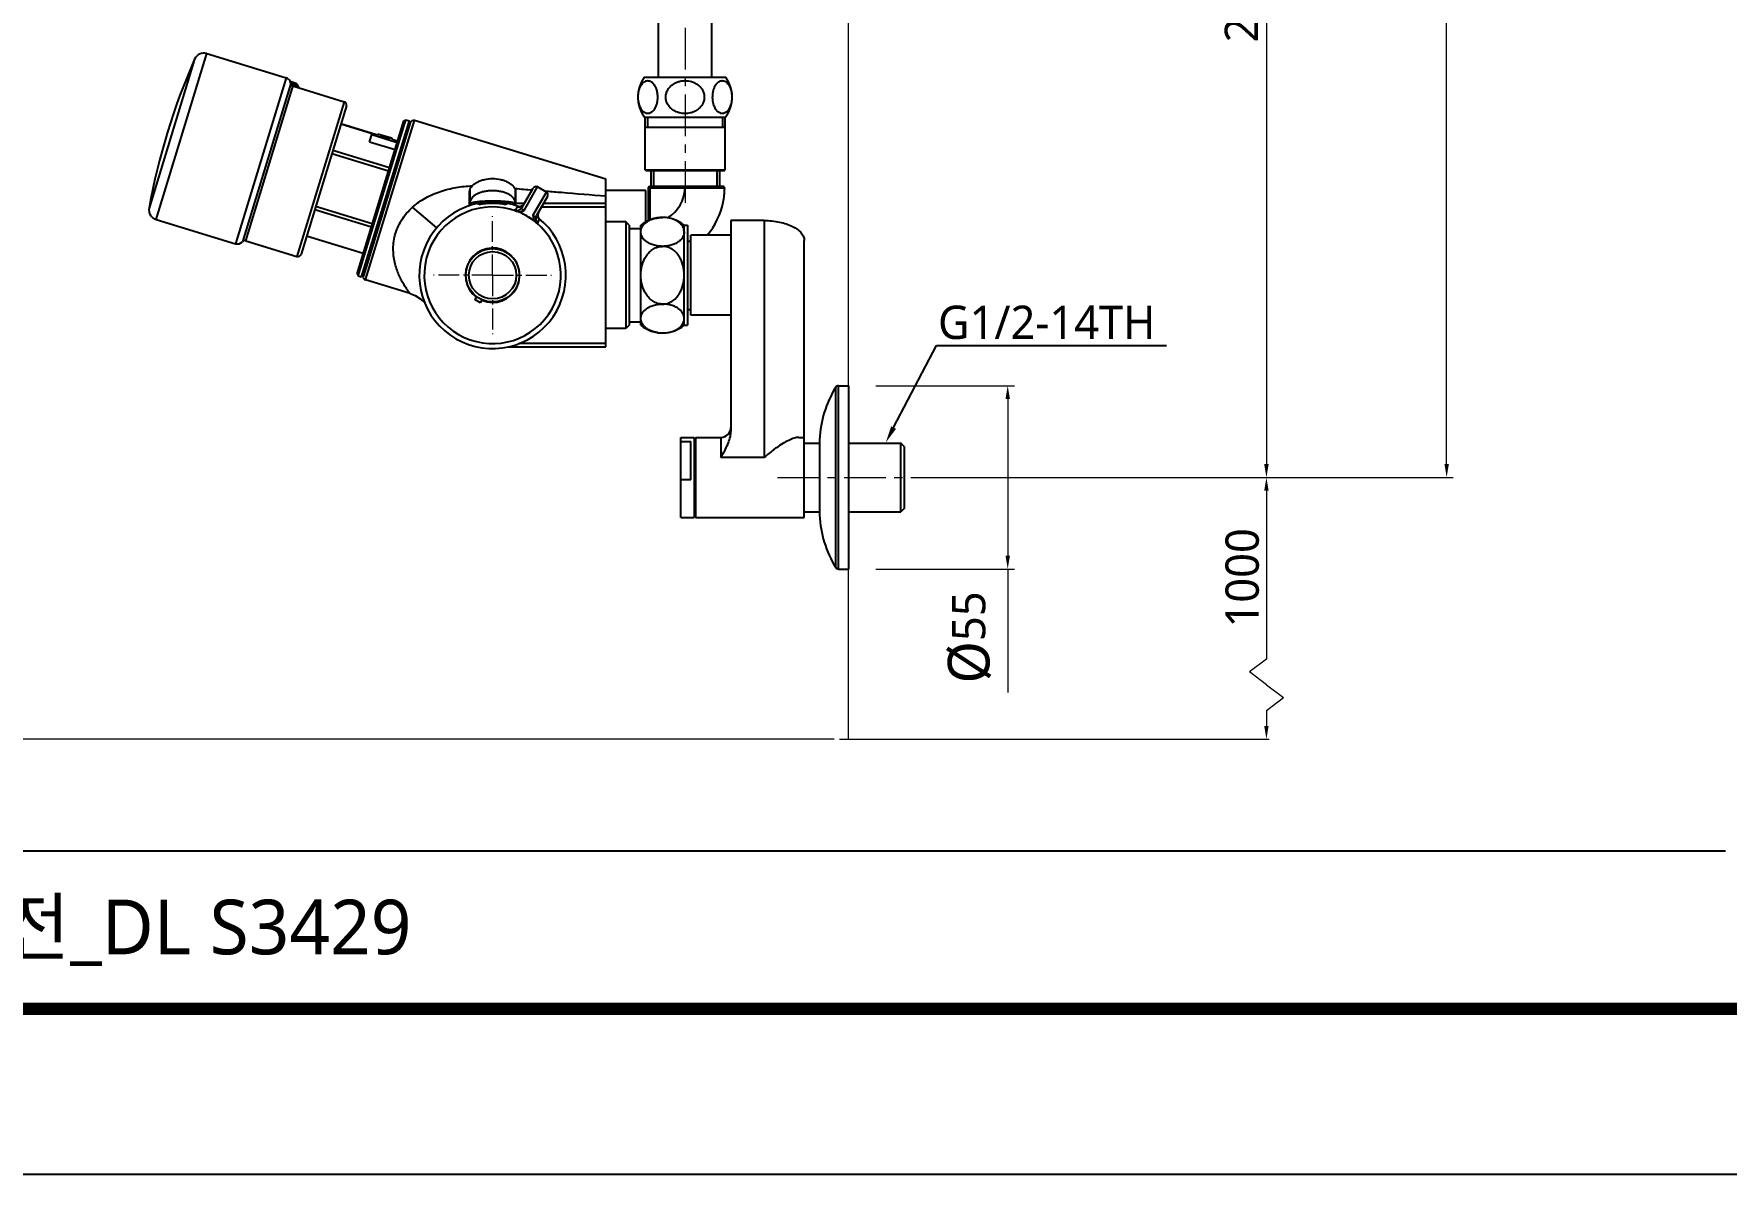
# Model space of a CAD drawing. Extents: x 0 to 1580, y 0 to 1158.
# Drawn here: x 790 to 1298, y 0 to 342 of the extents above; entities that cross this region are included whole.
import ezdxf
from ezdxf import colors
from ezdxf.entities.mleader import LeaderData, LeaderLine
from ezdxf.math import Vec2, Vec3

# ---------------------------------------------------------------- set-up
doc = ezdxf.new("R2010")
doc.units = 0
doc.header["$LTSCALE"] = 10
doc.header["$MEASUREMENT"] = 0
doc.header["$PDMODE"] = 3
doc.header["$PDSIZE"] = -10
doc.linetypes.add('CENTER', pattern=[2, 1.25, -0.25, 0.25, -0.25])
doc.linetypes.add('CENTER2', pattern=[28.575000000000003, 19.05, -3.175, 3.175, -3.175])
doc.layers.get('0').update_dxf_attribs({"linetype": 'CONTINUOUS'})
doc.layers.get('DEFPOINTS').update_dxf_attribs({"linetype": 'CONTINUOUS'})
doc.layers.add('Cneter', color=1, linetype='CENTER2', lineweight=13)
doc.layers.add('치수선', color=7, linetype='CONTINUOUS', lineweight=20)
doc.layers.add('DEF_LAYER_ASSEM_MEMBER', color=7, linetype='CONTINUOUS')
doc.styles.add('Daelim Dimension', font='')
doc.styles.get('Daelim Dimension').set_extended_font_data('NanumGothic')
doc.dimstyles.new('DEFAULT', dxfattribs={"dimscale": 2, "dimtxt": 2, "dimasz": 2, "dimexe": 0, "dimexo": 2, "dimgap": 1, "dimtad": 1, "dimdec": 1, "dimzin": 9, "dimdsep": 46, "dimtxsty": 'Daelim Dimension', "dimcen": 0.5, "dimclrd": 252, "dimclre": 252, "dimclrt": 3, "dimadec": 1, "dimazin": 0, "dimtfac": 1, "dimtdec": 1, "dimtix": 1, "dimtmove": 0, "dimatfit": 3, "dimfxl": 1, "dimtolj": 1, "dimtzin": 1, "dimlwd": 9, "dimlwe": 9, "dimarcsym": 0})

# ---------------------------------------------------------------- blocks, each defined once
blk = doc.blocks.new('*D0')
at = {"color": 5, "lineweight": 9, "ltscale": 0.5, "transparency": 16777216}
for p, q in [((1093.244014150638, 521.9800467213072), (1161.659554865422, 521.9800467213072)), ((1159.659554865422, 517.9800467213072), (1159.659554865422, 212.944226808895)), ((1067.493579968217, 208.944226808895), (1161.659554865422, 208.944226808895))]:
    blk.add_line(p, q, dxfattribs=at)
at = {"color": 5, "ltscale": 0.5, "transparency": 16777216}
for points in [[(1158.992888198756, 517.9800467213072), (1160.326221532089, 517.9800467213072), (1159.659554865422, 521.9800467213072)], [(1158.992888198756, 212.944226808895), (1160.326221532089, 212.944226808895), (1159.659554865422, 208.944226808895)]]:
    blk.add_solid(points, dxfattribs=at)
at = {"layer": 'DEFPOINTS', "color": 0, "ltscale": 0.5, "transparency": 16777216}
for p in [(1089.244014150638, 521.9800467213072), (1063.493579968217, 208.944226808895), (1159.659554865422, 208.944226808895)]:
    blk.add_point(p, dxfattribs=at)
at = {"color": 7, "ltscale": 0.5, "transparency": 16777216, "insert": (1152.208911088598, 365.4621367651011), "char_height": 10, "attachment_point": 5, "rotation": 90, "style": 'Daelim Dimension'}
blk.add_mtext('\\A1;270~300', dxfattribs=at)
blk = doc.blocks.new('*D3')
at = {"color": 5, "lineweight": 9, "ltscale": 0.5, "transparency": 16777216}
for p, q in [((1053.997960997339, 729.8800467213073), (1215.73194124323, 729.8800467213073)), ((1213.73194124323, 212.9445668382045), (1213.73194124323, 725.8800467213073)), ((1062.99796099104, 208.9445668382045), (1215.73194124323, 208.9445668382045))]:
    blk.add_line(p, q, dxfattribs=at)
at = {"color": 5, "ltscale": 0.5, "transparency": 16777216}
for points in [[(1213.065274576563, 725.8800467213073), (1214.398607909897, 725.8800467213073), (1213.73194124323, 729.8800467213073)], [(1213.065274576563, 212.9445668382045), (1214.398607909897, 212.9445668382045), (1213.73194124323, 208.9445668382045)]]:
    blk.add_solid(points, dxfattribs=at)
at = {"layer": 'DEFPOINTS', "color": 0, "ltscale": 0.5, "transparency": 16777216}
for p in [(1049.997960997339, 729.8800467213073), (1213.73194124323, 729.8800467213073), (1058.99796099104, 208.9445668382045)]:
    blk.add_point(p, dxfattribs=at)
at = {"color": 7, "ltscale": 0.5, "transparency": 16777216, "insert": (1204.879294605175, 450.9633328386171), "char_height": 10, "attachment_point": 5, "rotation": 90, "style": 'Daelim Dimension'}
blk.add_mtext('\\A1;(1000)', dxfattribs=at)
blk = doc.blocks.new('*D7')
at = {"color": 5, "lineweight": 9, "ltscale": 0.5, "transparency": 16777216}
for p, q in [((1042.494014150638, 236.4445668382545), (1084.052058196132, 236.4445668382545)), ((1082.052058196132, 232.4445668382545), (1082.052058196132, 185.4445759732545)), ((1042.494014150638, 181.4445759732545), (1084.052058196132, 181.4445759732545)), ((1082.052058196132, 181.4445759732545), (1082.052058196132, 144.4531596642416))]:
    blk.add_line(p, q, dxfattribs=at)
at = {"color": 5, "ltscale": 0.5, "transparency": 16777216}
for points in [[(1081.385391529465, 232.4445668382545), (1082.718724862799, 232.4445668382545), (1082.052058196132, 236.4445668382545)], [(1081.385391529465, 185.4445759732545), (1082.718724862799, 185.4445759732545), (1082.052058196132, 181.4445759732545)]]:
    blk.add_solid(points, dxfattribs=at)
at = {"layer": 'DEFPOINTS', "color": 0, "ltscale": 0.5, "transparency": 16777216}
for p in [(1038.494014150638, 236.4445668382545), (1038.494014150638, 181.4445759732545), (1082.052058196132, 181.4445759732545)]:
    blk.add_point(p, dxfattribs=at)
at = {"color": 7, "ltscale": 0.5, "transparency": 16777216, "insert": (1064.082816422169, 160.9488678187483), "char_height": 10, "attachment_point": 2, "rotation": 90, "style": 'Daelim Dimension'}
blk.add_mtext('\\A1;{\\H1.25x;\\C256;Ø}55', dxfattribs=at)

msp = doc.modelspace()

# ---------------------------------------------------------------- linework, layer by layer
at = {"color": 9, "linetype": 'Continuous'}
for p, q in [((826.5311921648399, 286.3181454284546), (841.7345208104398, 336.0459927385545)), ((838.1105154721399, 334.3831439686545), (824.45660880794, 289.7232276034546)), ((865.5709673441402, 328.7584596962545), (850.3676386985398, 279.0306123861545)), ((866.9557159287401, 327.0692504169546), (852.4474145363401, 279.6147348178545)), ((853.4873024704402, 279.9067960290545), (867.80021415294, 326.7222206839545)), ((866.7557780714401, 327.7674494373546), (866.76125273754, 327.7669959430546)), ((866.7613690508401, 327.7671860217545), (866.76125273754, 327.7669959430546)), ((867.5058152975398, 326.9643717258545), (867.0653382594401, 326.7287308402546)), ((867.50582139384, 326.9643699291545), (868.3209055503403, 326.7151736945546)), ((868.5070311705404, 325.9842402717545), (867.6542970248402, 326.2449472632545)), ((868.6529481243401, 326.4615137457545), (867.80019453864, 326.7222266806546)), ((868.4378541833403, 327.0976956118545), (868.32090550154, 326.7151737094545)), ((868.65291474174, 326.4615239518545), (868.5071085638401, 325.9842166102546)), ((869.4966233278401, 325.7206000691546), (869.49865923674, 325.7276832034545)), ((882.9682062449401, 321.6096294177545), (868.7881785659401, 275.2288487535545)), ((889.4163434673401, 268.1379170235545), (904.0349287034401, 315.9531548217545)), ((936.96679040044, 289.0243482027545), (940.9830121068399, 296.0276862357545)), ((939.61475257024, 287.4957117965545), (943.6716369545402, 294.4755933092545)), ((943.0177355948399, 294.8588827777546), (943.7116814385399, 294.8018518560545)), ((910.7578811421399, 283.8031342154545), (903.5023372277401, 289.9736964943545)), ((920.59796099104, 290.9419646441546), (920.8647817947403, 290.9419646441546)), ((920.8647817947403, 290.9420439866545), (920.8647817947403, 290.5425444138546)), ((934.1647943723401, 290.9954077586545), (934.1647943723401, 290.5319255349545)), ((934.1647943723401, 290.9954077586545), (934.3979609910402, 290.9954077586545)), ((942.2203928553399, 290.0663451031546), (961.4979609910401, 290.0663451031546)), ((939.05527390214, 286.5331332303545), (939.0406232447403, 286.5079178976545)), ((1008.99796099104, 285.9586499485545), (1008.99796099104, 214.9445546922545)), ((961.4979609910401, 249.0663451031546), (935.3940797743398, 249.0665786710545)), ((1030.445572189191, 181.9206373671545), (1030.445572189191, 235.9684963092545)), ((1031.297333839791, 181.4445668382545), (1031.297333839791, 236.4445668382545)), ((995.9979609910401, 220.9445668382545), (995.9979609910401, 214.9445546630545)), ((1008.99796099104, 214.9445546922545), (995.99795397874, 214.9445546922545))]:
    msp.add_line(p, q, dxfattribs=at)
at = {"color": 7, "linetype": 'Continuous'}
for p, q in [((841.7345208104398, 336.0459927385545), (865.5709673441402, 328.7584596962545)), ((868.4378542316399, 327.0976955970546), (867.0524567018401, 327.5212541279545)), ((869.49865923674, 325.7276832034545), (882.9682062449401, 321.6096294177545)), ((883.6320746035399, 320.3607413568545), (870.0368703917402, 275.8928320620545)), ((881.9779079761402, 314.9502061123545), (891.34969458464, 312.0849634060545)), ((892.6562692848402, 311.6938411218545), (881.9802391645399, 314.9578310858545)), ((886.8398048031399, 269.9713496466546), (900.8736388319403, 315.8739524269545)), ((887.1717674298402, 269.3469986633546), (901.49798096124, 316.2059317055545)), ((902.45428571714, 315.9135600008545), (888.1280721857402, 269.0546269586545)), ((902.7862483438398, 315.2892090175545), (888.7524143150399, 269.3866062372545)), ((900.87364273084, 315.8739651799545), (901.49798096124, 316.2059317055545)), ((901.49798096124, 316.2059317055545), (902.45428571714, 315.9135600008545)), ((902.78625224284, 315.2892217705545), (902.45428571714, 315.9135600008545)), ((961.4984966554398, 298.3847790327546), (904.0349287034401, 315.9531548217545)), ((890.5951067128399, 309.6168176899545), (891.34969458464, 312.0849634060545)), ((891.24867214904, 311.7545339082545), (898.8991101967399, 309.4155602704545)), ((892.6562692848402, 311.6938411218545), (892.7771521333402, 311.6398095422545)), ((893.38158396674, 311.8903668725545), (892.8500543098398, 311.6077475407545)), ((893.3815860695399, 311.8903662296545), (897.20680088784, 310.7208806964545)), ((893.5378780086403, 311.3197371103545), (896.7573036543399, 310.3354599137546)), ((897.20680299064, 310.7208800536545), (897.4894179504399, 310.1893586192545)), ((897.5679406592399, 310.1751316303545), (897.69822030874, 310.1523619994545)), ((899.0024638206401, 309.7536147417545), (897.69822030874, 310.1523619994545)), ((879.2720777581399, 306.0998342586545), (896.2943024143401, 300.8956179146545)), ((896.5625520355402, 301.7730228905546), (879.5403273793399, 306.9772392345545)), ((890.5951067128399, 309.6168176899545), (898.2455447605403, 307.2778440521545)), ((920.59796099104, 290.4562948397545), (920.59796099104, 294.8024648164545)), ((920.6392501130404, 295.1219578622545), (920.6496156726398, 291.3716472446545)), ((934.3552161759399, 295.1218410359546), (934.34784182674, 291.4248023753545)), ((934.3979609910402, 290.4562948397545), (934.3979543242399, 294.8025019970545)), ((936.38912963034, 289.9663009250545), (939.6628818109402, 295.6366060332545)), ((943.6716697256402, 294.4755748762545), (940.9829703872401, 296.0278851888546)), ((961.4979609910401, 248.0663451031546), (961.4979609910401, 298.3849225597545)), ((891.4191412207401, 284.9496841590545), (874.3969165646399, 290.1539005031545)), ((923.3979609910402, 290.7116401404545), (923.3979609910402, 291.1799360710545)), ((923.4979609910401, 290.7244779515545), (923.4979609910401, 291.1996527558545)), ((931.4979609910401, 290.7244779515545), (931.4979609910401, 291.1996527558545)), ((931.59796099104, 291.1803070318545), (931.59796099104, 290.7116401404545)), ((937.0022238302399, 291.0663451031546), (934.3979543242399, 291.0663451031546)), ((934.3979543242399, 290.9954613884545), (934.3979543164401, 290.9952907072545)), ((943.9929968671399, 293.1365853132545), (940.7192560245403, 287.4662998429545)), ((961.4979609910401, 291.0663451031546), (942.7977431245399, 291.0663451031546)), ((826.5311921648399, 286.3181454284546), (850.3676386985398, 279.0306123861545)), ((874.1286669434403, 289.2764955272545), (891.15089159954, 284.0722791831545)), ((936.41297483774, 288.0586672591546), (936.4212158888399, 287.9910701370546)), ((938.9926211676402, 286.5064678290545), (939.0552748499399, 286.5331346338546)), ((967.4979609910401, 285.5663451031546), (961.4979609910401, 285.5663451031546)), ((967.4979609910401, 285.5663451031546), (967.4979609910401, 253.5663451031546)), ((968.4979609910401, 284.5663451031546), (967.4979609910401, 285.5663451031546)), ((968.4979609910401, 284.5663451031546), (968.4979609910401, 254.5663451031546)), ((971.9979609910401, 254.5663501635545), (971.9979609910401, 284.5663400427546)), ((984.9979609910401, 284.5663451031546), (985.9979609910401, 284.5663451031546)), ((984.9979609910401, 254.5663451053545), (984.9979609910401, 284.5663451008545)), ((985.9979609910401, 284.5662600863545), (985.9979609910401, 254.5664301198545)), ((1008.99796099104, 285.9586499485545), (998.9979609910401, 285.9586499485545)), ((998.9979609910401, 285.9586499485545), (998.9979609910401, 222.7387954722545)), ((853.4873024704402, 279.9067960290545), (868.7881785659401, 275.2288487535545)), ((888.7109798144402, 276.0916873318545), (871.6887551582399, 281.2959036759545)), ((888.7133110027398, 276.0993123053545), (871.6910863466401, 281.3035286494545)), ((968.4979609910401, 283.5663451031546), (971.9979609910401, 283.5663451031546)), ((985.9979609910401, 279.8163451031546), (986.9979609910401, 279.8163451031546)), ((998.9979609910401, 281.5663451031546), (986.9979609910401, 281.5663451031546)), ((986.9979609910401, 257.5666632159546), (986.9979609910401, 281.5660269902546)), ((1020.99796099104, 196.9445774801545), (1020.99796099104, 279.9586499485545)), ((886.8398009041402, 269.9713368937545), (887.1717674298402, 269.3469986633546)), ((887.1717674298402, 269.3469986633546), (888.1280721857402, 269.0546269586545)), ((888.7524104161403, 269.3865934842545), (888.1280721857402, 269.0546269586545)), ((902.7602950413402, 264.0582616155546), (889.4163434673401, 268.1379170235545)), ((922.6709331473403, 263.2056876283546), (922.1319355872402, 262.2721164690545)), ((923.8639863948401, 261.2721164690545), (922.1319355872402, 262.2721164690545)), ((923.8639863948401, 261.2721164690545), (924.3994875213402, 262.1996316276545)), ((985.9979609910401, 259.3163451031546), (986.9979609910401, 259.3163451031546)), ((968.4979609910401, 254.5663451031546), (967.4979609910401, 253.5663451031546)), ((968.4979609910401, 255.5663451031546), (971.9979609910401, 255.5663451031546)), ((984.9979609910401, 254.5663451031546), (985.9979609910401, 254.5663451031546)), ((998.9979609910401, 257.5663451031546), (986.9979609910401, 257.5663451031546)), ((967.4979609910401, 253.5663451031546), (961.4979609910401, 253.5663451031546)), ((932.0844800969398, 248.0663451031546), (961.4979609910401, 248.0663451031546)), ((1031.297333839791, 236.4445668382545), (1034.244014150591, 236.4445668382545)), ((1034.244014150591, 236.4445577031545), (1034.244014150591, 181.4445759732545)), ((983.9979609910401, 220.9445668382545), (987.9979609910401, 220.9445668382545)), ((983.9979609910401, 196.9446008476546), (983.9979609910401, 220.9445328287545)), ((983.9979609910401, 219.6891294847545), (986.9979609910401, 219.6891294847545)), ((986.9979609910401, 208.2000041916545), (986.9979609910401, 219.6891294847545)), ((987.9979609910401, 220.4444664333545), (988.49806576224, 220.9445668382545)), ((987.9979609910401, 220.9444891196545), (987.9979609910401, 196.9446445567546)), ((988.4980100620401, 196.9445668406545), (988.49806576224, 220.9445668382545)), ((988.49806576224, 220.9445668382545), (995.9979609910401, 220.9445668382545)), ((1019.36128430934, 220.9445668382545), (1020.99796099104, 220.9445668382545)), ((1020.99796099104, 219.2445668382545), (1025.582748015991, 219.2445668382545)), ((1025.582748015991, 220.2445668380545), (1025.582748015991, 197.6445668383545)), ((1034.244014150591, 219.2445668382545), (1049.99788303464, 219.2445668382545)), ((1050.99796099104, 218.2444964509546), (1049.99788303464, 219.2445668382545)), ((1049.99788303464, 198.6445668382545), (1049.99788303464, 219.2445668374545)), ((995.99795397874, 214.9445546922545), (996.1117531212399, 215.1416656214545)), ((1050.99796099104, 218.2442338548545), (1050.99796099104, 199.6448906328545)), ((986.9979609910401, 208.2000041916545), (983.9979609910401, 208.2000041916545)), ((1020.99796099104, 198.6445668382545), (1025.582748015991, 198.6445668382545)), ((1034.244014150591, 198.6445668382545), (1049.99788303464, 198.6445668382545)), ((1050.99796099104, 199.6446372255546), (1049.99788303464, 198.6445668382545)), ((983.9979609910401, 196.9445668382545), (987.9979609910401, 196.9445668382545)), ((987.9979609910401, 197.4446138643545), (988.4980100620401, 196.9445668382545)), ((988.4980100620401, 196.9445668382545), (1020.99796099104, 196.9445668382545)), ((1031.297333839791, 181.4445668382545), (1034.244014150591, 181.4445668382545))]:
    msp.add_line(p, q, dxfattribs=at)
at = {"color": 5, "lineweight": 9, "ltscale": 0.5}
for p, q in [((1052.99796099104, 208.9445668382045), (1108.964347785809, 208.9432540131442)), ((1159.659989047843, 204.9442491620914), (1159.659987140494, 154.4252061933414)), ((1159.659987140494, 154.4252061933414), (1154.552181888419, 150.588315019025)), ((1159.659987140494, 146.7514162153141), (1154.552181888419, 150.588315019025)), ((1159.659987140494, 146.7514162153141), (1164.767792392569, 142.9145174116032)), ((1159.659987140494, 139.0776262372868), (1164.767792392569, 142.9145174116032)), ((1159.659990955191, 139.0776338666813), (1159.659989047843, 134.4035463422672)), ((1031.580099052564, 130.4193822068569), (1108.82918352522, 130.4193822068569)), ((1040.076152212161, 130.419064534318), (1160.52482478393, 130.4207815544807))]:
    msp.add_line(p, q, dxfattribs=at)
at = {"color": 5}
msp.add_line((25.40280532836914, 96.98629760742188), (1297.430618286133, 96.98629760742188), dxfattribs=at)
at = {"ltscale": 0.5}
msp.add_lwpolyline([(0, 0), (1579.76000213623, 0), (1579.76000213623, 1157.519989013672), (0, 1157.519989013672)], close=True, dxfattribs=at)
at = {"color": 5, "linetype": 'ByBlock', "lineweight": 200, "const_width": 3.64}
msp.add_lwpolyline([(25.40280532836914, 49.56396484375), (1554.202808380127, 49.56396484375), (1554.202808380127, 1130.643981933594), (25.40280532836914, 1130.643981933594)], close=True, dxfattribs=at)
at = {"color": 7, "linetype": 'Continuous'}
for points in [[(940.98294252084, 296.0275528273546), (940.8703778018398, 296.0764639608545), (940.59836012594, 296.1341613451546), (940.3207740287398, 296.1146809536545), (940.0593009649401, 296.0194614236545), (939.8342287936402, 295.8559130492545), (939.66286389684, 295.6365750050545)], [(943.9929896458402, 293.1365728055545), (944.0972074654401, 293.3944403929545), (944.1263745015399, 293.6709122664545), (944.0782846043398, 293.9447767915545), (943.9566352076399, 294.1948256849545), (943.77100008354, 294.4015682705545), (943.6714612544401, 294.4753357259546)], [(935.2420130934402, 290.0581437813545), (935.2254122222403, 290.0600056819545), (935.2278846724398, 290.0593916173545)], [(937.00233136624, 291.0283986670545), (936.7523892346398, 290.6862525245546), (936.3778284863401, 290.3662998117545), (936.00045930744, 290.1735403788546), (935.66833494194, 290.0809617805546), (935.4275300825402, 290.0539675742545), (935.2865202759399, 290.0547213667545), (935.2420130934402, 290.0581437813545)], [(941.3854904178402, 286.5011578526546), (941.3828692368397, 286.5045516247545), (941.3489297819401, 286.5528936736545), (941.2783016584399, 286.6729460042545), (941.1805283173398, 286.8950252474545), (941.0933810913402, 287.2313892950545), (941.0714901915399, 287.6594652704545), (941.1637505826402, 288.1490424623545), (941.3324582422401, 288.5283971681546)], [(902.7611887359399, 264.0579880099545), (904.2568510620399, 263.4653966336545), (905.9797040143399, 262.3862629814545), (907.1721140146401, 261.2456187670546)]]:
    msp.add_lwpolyline(points, dxfattribs=at)
msp.add_circle((927.4979609910401, 269.5663451031546), 8, dxfattribs=at)
at = {"color": 9, "linetype": 'Continuous'}
msp.add_circle((927.4979609910401, 269.5663451031546), 7.1093748549, dxfattribs=at)
at = {"color": 7, "linetype": 'Continuous'}
for centre, radius, start, end in [((840.85740571414, 333.1770784651545), 3, 73.00000000000493, 156.2953658940991), ((1021.23651531184, 253.9787399677546), 200, 156.2953542863047, 169.7046457136953), ((864.9862239041404, 326.8458501936545), 2, 27.43021517689781, 73.00000000000493), ((867.1985449582398, 327.9989487325545), 0.4995454481, 207.6027292551085, 252.9957773217966), ((867.2051705253402, 327.9973361712545), 0.4999287475, 207.4236374256056, 253.0034174236934), ((867.9465885950403, 327.2011671749545), 0.9998954353, 208.1956595969086, 253.002969775202), ((868.14548252754, 326.1413908409546), 1, 2.176780249999917, 73.00000003549236), ((869.64408816784, 326.2060675781545), 0.50000056, 182.4712620799013, 252.999935968103), ((882.67583454024, 320.6533246617545), 1, 342.9999999999956, 73.00000000000493), ((903.7425569987399, 314.9968500657545), 1, 73.00000000000493, 163.0000000001054), ((827.4083072968401, 289.1870596908545), 3, 169.7046341058995, 253.0000000000049), ((927.4979609910401, 269.5663451031546), 21.9998251061, 68.76250193830552, 51.11396379970674), ((927.4979609910401, 269.5663451031546), 20.5, 69.92607772610101, 50.07386895899837), ((927.4979609910401, 269.5663451031546), 21.5391156322, 79.02671000369845, 100.9732899963016), ((934.8618544484398, 287.9775962101546), 2.1137274132, 80.02460347339319, 80.8886197736073), ((927.4979609910401, 269.5663451031546), 20.5017459624, 64.26293263290198, 69.8005791417955), ((927.4979609910401, 269.5663451031546), 20.5000143248, 52.4999999999095, 55.73254355899688), ((927.4979609910401, 269.5663451031546), 20.5017459624, 50.19925464250516, 52.4999999999095), ((942.5677619381399, 287.4369333683545), 2.8775921392, 227.4417334362977, 228.3315077081966), ((978.4979609910401, 276.6229893662546), 10.2638638125, 50.70674465219925, 129.2932553479017), ((978.5054655915401, 276.8168324226546), 10.0700235523, 82.10781649280226, 90.04269632849973), ((978.5460225812399, 277.1371866863545), 9.7471355086, 81.8411137240975, 82.08539218309359), ((850.9523820775403, 280.9432219073545), 2, 253.0000000000049, 318.3756816479005), ((853.1949307657401, 278.9504912731546), 1, 73.00000000000493, 138.3756816478021), ((869.0805502706398, 276.1851535094546), 1, 253.0000000000049, 342.9999999999956), ((927.4979609910401, 269.5663451031546), 8.15, 247.0479175841986, 232.9520824158005), ((889.7087151720398, 269.0942217795546), 1, 163.0000000001054, 253.0000000000049), ((978.4979609910401, 262.5097008399545), 10.2638638125, 230.706744652199, 309.293255347801), ((978.4498221444401, 261.9950105990545), 9.7466366366, 261.8595120097952, 262.0772498767987), ((978.49618476264, 262.3992095835545), 10.1533727115, 262.1325167728926, 270.0100261727973), ((1058.609398765991, 218.6445668382545), 33.0653846154, 148.4037963080961, 177.226432977901), ((1031.297333839791, 235.4445668382545), 1, 90, 148.4037963080961), ((995.9979609910401, 223.9445668382545), 3, 270, 0), ((1058.609398765991, 199.2445668381545), 33.0653846154, 182.773567022099, 211.5962036919039), ((1031.297333839791, 182.4445668382545), 1, 211.5962036919039, 270)]:
    msp.add_arc(centre, radius, start, end, dxfattribs=at)
at = {"color": 9, "linetype": 'Continuous'}
for centre, radius, start, end in [((867.9463384358401, 327.1999304876545), 0.4995530017, 208.1350438908008, 252.9895597931035), ((868.14548252754, 326.1413908409546), 0.6, 32.24482792750711, 73.00000000000493), ((869.6442456088398, 326.1984064759545), 0.4998471181, 182.1821915715992, 253.0182511183996), ((934.6582210011402, 290.9663378404545), 1.9990712649, 254.4774236053026, 329.9826918699958), ((932.51303266264, 290.9930491812545), 1.8849232051, 0.07332358729876153, 13.24150791009926), ((935.27163280384, 292.0327427442545), 2.0034898472, 260.9052307742045, 274.6729074726975), ((935.2697737809399, 292.0357496104545), 2.0066388123, 274.7188175224041, 290.7113008957921), ((935.26917741134, 292.0332790736545), 2.0045393585, 290.7522191201948, 294.8840645608988), ((935.2704318701399, 292.0307034697545), 2.0016750161, 294.8825124443995, 303.1025573209992), ((935.2722096308398, 292.0270891028545), 1.9976764351, 303.1164599033045, 316.9378964301914), ((935.26542964294, 292.0321444948545), 2.0060747876, 316.9638327275964, 329.970422127398), ((927.4979609910401, 269.5663451031546), 20.5291077388, 55.73837732039831, 64.26162261180032), ((927.4979609910401, 269.5663451031546), 20.4718091664, 55.84128531989945, 64.15868867599744), ((942.4507678118398, 286.4673086576545), 1.9990716654, 150.0173086055071, 225.5225928961029), ((943.06842141684, 287.5296798301545), 2.0036583618, 176.4943758855006, 185.7367546046021), ((943.05962046284, 287.5296944566546), 1.9948730505, 174.1645405051001, 176.479338779498), ((943.06748571854, 287.5295865440546), 2.0027180252, 185.7367749671987, 188.9441882216979), ((943.06487184054, 287.5288679827545), 2.0001812655, 162.7751666421046, 174.1562828377), ((943.0710806893399, 287.5315908201545), 2.0065813946, 188.9847629626013, 204.9703518226943), ((943.0698795380404, 287.5261760886545), 2.0057617928, 150.0279209602033, 162.7440794700061), ((943.0726256631401, 287.5346630390545), 2.0092800209, 205.0311709381958, 219.0782372627049)]:
    msp.add_arc(centre, radius, start, end, dxfattribs=at)
at = {"color": 7, "linetype": 'Continuous'}
for points, start_tangent, end_tangent in [([(866.95571592854, 327.0692504161545), (866.9334750848402, 327.2098833005546), (866.9048167532401, 327.3392657587546), (866.87003172304, 327.4612936483545), (866.8332136663398, 327.5690390756546), (866.8009377635399, 327.6531936898546), (866.7756653373399, 327.7148618677546), (866.76647632924, 327.7370617119545), (866.75995078284, 327.7533324594546), (866.7562654923399, 327.7636424674545), (866.7557780714401, 327.7674494373546)], (-0.1251668136192549, 0.9921357108623814), (0.9705731927920183, 0.2408063068806707)), ([(920.6407057690399, 295.1218456158545), (920.6219953221398, 295.0406672975545), (920.59796787714, 294.8025072144545)], (-0.2536762772957099, -0.967289174103272), (-3.749894832494922e-08, -0.9999999999999993)), ([(920.6392501130404, 295.1219578622545), (920.9098679362401, 295.7462482072545), (921.3934014840402, 296.3711910328545), (922.0750062275401, 296.9661231365545), (922.9325124192401, 297.5010669143545), (923.93789923854, 297.9487235199545), (925.05852880364, 298.2861149370545), (927.4979592978402, 298.5669602783545), (929.9373878820402, 298.2861162000545), (931.05801819414, 297.9487251898545), (932.0634068654399, 297.5010683515545), (932.9209144086399, 296.9661241229545), (933.60251955274, 296.3711920433545), (934.0860533817399, 295.7462493639545), (934.3566718573402, 295.1219579028545)], (0.2538305053503905, 0.96724871390639), (0.2538304968508835, -0.9672487161368754)), ([(934.3979543242399, 294.8025016623545), (934.3952890608402, 294.8809009091545), (934.3552161759399, 295.1218410359546)], (-3.656710830765262e-08, 0.9999999999999994), (-0.253676851725256, 0.9672890234561552)), ([(934.9546177017401, 290.0544480210545), (934.5698301790399, 289.5376922374545), (934.36427193394, 289.2832951329545), (934.1232303618399, 289.0401714853545)], (-0.5823589886684574, -0.8129317365665161), (-0.7716195647805586, -0.6360843082861433)), ([(935.1965720337403, 290.0646534003545), (935.02463944594, 290.0788185303545), (934.95462160544, 290.0544465991546)], (-0.9874084302303918, 0.1581916303410318), (-0.5818798108737459, -0.8132747910131815)), ([(934.1234561511401, 289.0400942394546), (934.1347065168402, 289.0170321026545), (934.1620041347401, 288.9981350178545), (934.20422768974, 288.9741478443545), (934.2621101238401, 288.9447252304545), (934.33641916834, 288.9094956738546), (934.5342218618398, 288.8209817644545)], (-0.7874218103582704, -0.6164145460419506), (0.9158918979438896, -0.4014250008167649)), ([(934.53475251894, 288.8207878370546), (934.57671176644, 288.8064264420545)], (0.9492450977378838, -0.3145373498022065), (0.9540210411821441, -0.2997396419924095)), ([(934.5770183119403, 288.8071488557545), (935.8092587024398, 288.6904502565545), (936.40719926054, 288.8120464498546), (936.9667883268403, 289.0243440981546)], (0.9540514778623934, -0.2996427499349566), (0.9105666180232797, 0.4133623521096795)), ([(936.39999909874, 288.0328311630545), (936.4212158888399, 287.9910701370546)], (0.8885761984248809, -0.458729048124039), (0.1205050215279531, -0.9927127176512587)), ([(938.9926211678403, 286.5064678294546), (939.0406232447403, 286.5079178976545)], (0.920025625602191, 0.3918581991426198), (0.8264191795122029, -0.5630553611629832)), ([(939.6146892137399, 287.4956195245546), (939.7608138754399, 286.7164111659545), (940.0872928307399, 285.9732647259546)], (0.09713160796806726, -0.9952715462292379), (0.5158360686662575, -0.8566873118372539)), ([(940.0872928307399, 285.9732647259546), (940.62153234264, 285.3173280084545)], (0.5158360686719273, -0.8566873118338398), (0.7365342633766319, -0.6764002357127341)), ([(940.65484967364, 285.2872318527545), (940.8291747695403, 285.1612686336545), (940.8963364599399, 285.1149758876545), (940.9507139904399, 285.0796023389545), (940.99291788344, 285.0547506669545), (941.0234948904399, 285.0400622533545), (941.0501023420402, 285.0409551185545)], (0.8056504081433744, -0.5923912726048676), (0.1636445898652572, 0.9865193602802895)), ([(941.05015462654, 285.0409096734546), (941.2577528975398, 285.6763723464545), (941.5128499106399, 286.2680510999545)], (0.1649943852914341, 0.9862945061300413), (0.4128399589632807, 0.9108035838111292)), ([(941.5128494482401, 286.2680501430546), (941.5144554993399, 286.2988886349545), (941.4962869046399, 286.3461699729545), (941.3854264132401, 286.5012694672545)], (0.4134427667251699, 0.9105301085865511), (-0.6395514522881209, 0.7687482942265013)), ([(971.9979609910401, 282.5567261598545), (972.09010107624, 283.3052193975545), (972.37108941824, 284.0417858049545), (972.8535830395399, 284.7516300760545), (973.5547528618399, 285.4140887395545), (974.4889103330402, 285.9998438101545), (975.65476782314, 286.4697673921545), (977.0179123482399, 286.7785588980545), (978.4979614952399, 286.8868531790545)], (0, 1), (1, 9.295074107257881e-11)), ([(984.9979609910401, 282.5567259418545), (984.9268029331402, 283.2152019134546), (984.71057367514, 283.8656775255545), (984.3414888039401, 284.4986617029545), (983.8083027426401, 285.1015887644546), (983.0994464996397, 285.6572580131545), (982.20841444084, 286.1426641031546), (979.9293230252401, 286.7856648308545)], (7.104396340752471e-08, 0.9999999999999974), (-0.9898781995677329, 0.1419195195191408)), ([(1008.99796099104, 285.9586499485545), (1013.59019912914, 285.5019089822545), (1015.66488258584, 284.9474324567545), (1017.48329264434, 284.2012414297545), (1018.97565918014, 283.2919882360545), (1020.08456059214, 282.2546319031546), (1020.76738857954, 281.1290448846545), (1020.99790616204, 279.9584863927545)], (1, 0), (-5.580407480777111e-05, -0.9999999984429527)), ([(978.4979618102402, 278.2265991409545), (977.0179128746399, 278.3348933458545), (975.6547668569401, 278.6436852204545), (974.4889084993401, 279.1136094578545), (973.55475189344, 279.6993643246545), (972.8535824579399, 280.3618229138546), (972.3710892264403, 281.0716668807545), (972.0901010667399, 281.8082329616545), (971.9979609910401, 282.5567261598545)], (-1, 0), (0, 1)), ([(984.9979609910401, 282.5567259418545), (984.9058208792399, 281.8082328149545), (984.6248325647402, 281.0716665165545), (984.1423390302402, 280.3618223464545), (983.4411693613401, 279.6993637663546), (982.5070121141403, 279.1136087460545), (981.34115490864, 278.6436851611545), (979.97801069154, 278.3348935788546), (978.4979618102402, 278.2265991409545)], (-7.104923538718408e-08, -0.9999999999999976), (-0.9999999999999969, -7.982146314144797e-08)), ([(971.9979609910401, 269.5663451030545), (972.3710894381402, 272.5364644694545), (973.5547529474402, 275.2810703945545), (974.4889104710401, 276.4525805440545), (975.6547680235399, 277.3924276926545), (977.0179126124399, 278.0100106580546), (978.4979618102402, 278.2265991382545)], (0, 1), (1, 0)), ([(984.9979609910401, 269.5663449369545), (984.62483300044, 272.5364627314545), (983.4411671878402, 275.2810732263546), (982.5070067551401, 276.4525854683545), (981.3411501979399, 277.3924299576545), (979.9780059107402, 278.0100116133545), (978.4979618102402, 278.2265991382545)], (1.35331173868695e-08, 0.9999999999999999), (-0.9999999999999872, 1.59632308731905e-07)), ([(978.49796090484, 260.9060910652545), (977.0179121153401, 261.1226797008545), (975.6547662806402, 261.7402635833545), (974.4889081026399, 262.6801121024545), (973.5547516473403, 263.8516218124545), (972.3710891692399, 266.5962267637545), (971.9979609910401, 269.5663451030545)], (-1, 0), (0, 1)), ([(978.49796090484, 260.9060910652545), (979.9780045519401, 261.1226781989545), (981.34115047674, 261.7402604092545), (982.5070078764402, 262.6801059051545), (983.44116781604, 263.8516179447545), (984.6248331660399, 266.5962281013545), (984.9979609910401, 269.5663449369545)], (1, 0), (1.353311674088679e-08, 0.9999999999999999)), ([(971.9979609910401, 256.5759640463546), (972.09010106714, 257.3244572474545), (972.3710893810398, 258.0610236201545), (972.85358295264, 258.7708678607545), (973.55475270134, 259.4333265021545), (974.4889100744399, 260.0190815651545), (975.65476744744, 260.4890051615545), (977.01791185314, 260.7977967108545), (978.49796090484, 260.9060910652545)], (0, 1), (1, 0)), ([(984.9979609910401, 256.5759639424545), (984.9058209485397, 257.3244570961545), (984.62483295114, 258.0610229548545), (984.1423392494403, 258.7708676169545), (983.44116695304, 259.4333282891545), (982.5070063693402, 260.0190844251545), (981.3411496305403, 260.4890066504545), (979.9780051563398, 260.7977974135545), (978.49796090484, 260.9060910652545)], (3.386892754072579e-08, 0.9999999999999996), (-1, 0)), ([(977.0696906416401, 252.3465826047545), (974.7892960755403, 252.9892225284545), (973.8976898503402, 253.4746352718545), (973.18837398694, 254.0303915418545), (972.65484410194, 254.6334609560545), (972.2855261098398, 255.2666195530546), (972.0691626411403, 255.9172880231546), (971.9979609910401, 256.5759640463546)], (-0.9899237464546137, 0.141601469643722), (0, 1)), ([(978.49796151074, 252.2458370274545), (979.9780050915401, 252.3541306742545), (981.3411509202401, 252.6629218370546), (982.5070081908402, 253.1328446076545), (983.4411679628402, 253.7186005805546), (984.1423399189403, 254.3810612472545), (984.6248331540401, 255.0909055232545), (984.9058209207401, 255.8274708832545), (984.9979609910401, 256.5759639424545)], (1, 1.185122104190905e-09), (3.386893072271065e-08, 0.9999999999999996)), ([(996.1117531212399, 215.1416656214545), (997.1309912066404, 216.9547730999545), (998.0414298942401, 218.8107309780546), (998.72104858274, 220.7386876642545), (998.9979609910401, 222.7387954722545)], (0.499672328057268, 0.866214502634209), (0, 1)), ([(1019.38907545914, 220.9445927224545), (1018.72205085734, 220.8816231048546), (1017.98188646894, 220.7026030616545), (1016.33639351594, 220.0471401022545), (1014.53824043274, 219.0648595784546), (1012.64502157724, 217.8192915462545)], (-0.99999991315883, -0.0004167521235923475), (-0.8167185336181574, -0.5770362526259565)), ([(1012.64502157724, 217.8192915462545), (1011.74307549714, 217.1628541878545), (1008.99794708024, 214.9445546922545)], (-0.8167185336187963, -0.5770362526250524), (-0.7559288367209854, -0.6546537969138023))]:
    msp.add_spline(points, degree=3, dxfattribs=dict(at, start_tangent=start_tangent, end_tangent=end_tangent))
at = {"color": 9, "linetype": 'Continuous'}
for points, start_tangent, end_tangent in [([(867.06534150474, 326.7287325791546), (866.9557159287401, 327.0692504169546)], (-0.4723487177006702, 0.8814117589903897), (-0.130827921161466, 0.9914050912944564)), ([(867.42725669424, 327.0568818394545), (867.2499918103399, 327.0408877661545), (867.09990814614, 327.0376200781546), (866.9972209989401, 327.0475234394546), (866.9683158374401, 327.0570962303545), (866.9558207343398, 327.0692701053545)], (-0.9929936705444673, -0.1181675516316815), (-0.2898997419965405, 0.9570570200308545)), ([(867.05245670164, 327.5212541280545), (867.0557208454402, 327.5172341318545), (867.0677907793402, 327.5051765422545), (867.0859867925401, 327.4870714829545), (867.1084712033398, 327.4647847521545), (867.1602364904402, 327.4119809963545), (867.2153350981398, 327.3517196784546), (867.2717139044398, 327.2857480291545), (867.3257931727398, 327.2139829165545), (867.4272414840398, 327.0569115330545)], (-0.9563047759187284, 0.2923716394505982), (0.511310569982042, -0.8593960094302505)), ([(867.4272414840398, 327.0569115330545), (867.5058154006401, 326.9643717614545)], (0.4795338950103482, -0.8775233578294109), (0.7564606737379005, -0.6540391800863323)), ([(869.4966233278401, 325.7206000691546), (869.4915954974399, 325.7195100183545), (869.4780904189402, 325.7206542944546), (869.4548033668398, 325.7244978079545), (869.4207083199399, 325.7314274186545), (869.32227984474, 325.7543309464545), (869.1902240220402, 325.7879999744545), (869.0347216118398, 325.8299964292545), (868.8647167060399, 325.8779931606546), (868.5070311705404, 325.9842402717545)], (-0.5122688135461364, -0.8588251642028392), (-0.9566656057239612, 0.2911888027119287)), ([(869.1447609095403, 326.1793739332545), (869.1326427158401, 326.1792141228545), (869.0968971607399, 326.1913089715545), (869.0413685713402, 326.2160894654545), (868.9718383413401, 326.2533366742545), (868.8939555741399, 326.2984098824545), (868.8132761812399, 326.3493734135545), (868.6529481237399, 326.4615137370545)], (0.03798309241810561, -0.9992783819788946), (-0.8471489273571787, 0.5313555258747023)), ([(903.5023323407399, 289.9736919584545), (907.48006481834, 292.7798137717545), (911.90800343614, 294.7136194009545), (916.5728448914401, 295.8762433742545), (921.3587120983402, 296.3623220138546)], (0.7452596004448072, 0.6667744205837881), (0.9993668802668076, 0.03557862596824243)), ([(934.34646544924, 291.4247142117545), (934.23285740134, 291.8436268105546), (934.0651170521401, 292.2257496871545), (933.5737733278402, 292.9033579629545), (932.8891639445401, 293.4885797690545), (932.48103167404, 293.7470949579545), (932.0331594834402, 293.9829428070545), (931.0326891151399, 294.3800353465545), (929.9193608814403, 294.6708421741545), (928.72854628914, 294.8480258073545), (927.4982860979399, 294.9065102067545), (926.26798885994, 294.8449641789545), (925.0770704561401, 294.6645930201545), (923.9635808697403, 294.3701763859546), (922.9629119937399, 293.9687528241545), (922.1066961787401, 293.4684643078545), (921.4219537868403, 292.8754146124545), (921.1509539245399, 292.5439412276546), (920.9306831418398, 292.1853943569545), (920.7630717789402, 291.7968382084546), (920.6496156726398, 291.3716472446545)], (-0.1816492357896968, 0.9833633891583615), (-0.178567778366909, -0.9839276134600078)), ([(934.1845616690398, 295.5834258585545), (939.3873593973399, 295.1570836155545)], (0.996667006902869, -0.08157743162956571), (0.9966491561013143, -0.08179522994978437)), ([(943.7116814385399, 294.8018518560545), (948.1934989669403, 294.4337371449545), (961.49796098864, 293.3464511045545)], (0.9966399149296539, -0.08190775280162686), (0.9966641023215383, -0.08161291039781794)), ([(902.7611883228401, 264.0579885445546), (902.7589421109401, 264.0608779445545), (902.75221119044, 264.0695284938545), (902.7410159760402, 264.0839193252546), (902.7253768822402, 264.1040295714545), (902.68090803004, 264.1612888468545), (902.6194618372401, 264.2408396811545), (902.5418948706401, 264.3420938431545), (902.4492009134401, 264.4643660197546), (902.3425083724401, 264.6068755638545), (902.22296200044, 264.7688310083545), (901.95003583574, 265.1478199169545), (901.6400605242402, 265.5949491557545), (901.3028884341402, 266.1042824757545), (900.9472034294404, 266.6708468183545), (900.5808448665402, 267.2904522979545), (900.2111231297404, 267.9598183370546), (899.4884747925398, 269.4375929616546), (898.82879584484, 271.0890811503545), (898.27953022374, 272.9042467655545), (897.8899095244401, 274.8738555191546), (897.7133782178398, 276.9843693523545), (898.2269697719403, 281.5117630894545), (900.1788433358402, 286.0506161693545), (903.5023323407399, 289.9736919584545)], (0.8444105706232153, 0.5356965449018463), (0.7453076664947956, 0.6667206928422744)), ([(920.59796787714, 290.9420365708546), (920.6011121537399, 291.0498295936545), (920.64819703584, 291.3717697588546)], (1.131106865472508e-08, 1), (0.2286479888159096, 0.9735091664747897)), ([(920.8649429994402, 290.9419731405545), (920.7863631979399, 291.0503709014545), (920.6482278682402, 291.3720165273546)], (-0.623356063136565, 0.7819381168295118), (-0.1985778581239125, 0.9800851158256202)), ([(920.8647817947403, 290.9420439866545), (921.0429127198399, 291.1759844909545), (921.2706125263398, 291.3119030791545), (921.5395131220403, 291.4074728832545), (921.84609196264, 291.4873173400545), (922.1881918486401, 291.5572501908545), (922.56387112014, 291.6168310333545), (923.4060539357401, 291.7142165016546), (923.8672670995402, 291.7539890295545), (924.35143955274, 291.7882628046545), (925.37640985504, 291.8404939307545), (926.4551408186398, 291.8715884163545), (927.5602764282398, 291.8822086797545), (929.7373273876401, 291.8429910499545), (930.7539630167403, 291.7925952772545), (931.6880179682403, 291.7212104335545), (932.11669683634, 291.6774200095546), (932.51619366664, 291.6276677675545), (932.8839897037401, 291.5706600896545), (933.2177315097401, 291.5042304121545), (933.5155546545402, 291.4293631756545), (933.7754048258403, 291.3406007068545), (933.9940807841404, 291.2138979937545), (934.1647943724402, 290.9955770236545)], (0.3985706622470093, 0.917137627183609), (0.4135219066165388, -0.9104941695300539)), ([(934.3477993873403, 291.4249610285545), (934.2836029198402, 291.2114646859545), (934.2309054973402, 291.1035688114545), (934.1646448739402, 290.9954066230545)], (-0.168168251396637, -0.9857583066970309), (-0.5704378700189722, -0.8213407553800179)), ([(936.9667883268403, 289.0243440981546), (936.7349998162399, 289.1179482886545), (936.5346547754398, 289.2277690536545), (936.3135125795402, 289.4774860821545), (936.2852618494398, 289.6042913008545), (936.2943957781399, 289.7283378964545), (936.3891419502397, 289.9663216991545)], (-0.9444863209977479, 0.3285507410555319), (0.5000537390380162, 0.8659943753132)), ([(936.3993319471401, 288.0331709548545), (936.41256535604, 288.0588554781546)], (0.4541003271820122, 0.8909505557847696), (0.3775855353803467, 0.9259747099524571)), ([(939.6146898329398, 287.4956190902545), (939.8133393309399, 287.3463830005546), (940.0103652416401, 287.2349533496545), (940.3369262030401, 287.1670325090545), (940.4601613455402, 287.2014557309545), (940.5619944462401, 287.2679966076545), (940.71925404594, 287.4662964159546)], (0.7606539679280656, -0.6491575625957764), (0.5000032877194309, 0.8660235056104195))]:
    msp.add_spline(points, degree=3, dxfattribs=dict(at, start_tangent=start_tangent, end_tangent=end_tangent))
at = {"color": 5, "ltscale": 0.5}
for points in [[(1158.992888834538, 204.944226808895), (1160.326220896306, 204.944226808895), (1159.659554865422, 208.944226808895)], [(1158.993323016959, 134.4035463422672), (1160.326655078727, 134.4035463422672), (1159.659989047843, 130.4035463422672)]]:
    msp.add_solid(points, dxfattribs=at)
at = {"layer": 'Cneter', "color": 1, "linetype": 'CENTER', "lineweight": 5, "ltscale": 0.5}
for q in [(927.4979609910401, 287.2555549441546), (909.8087511500403, 269.5663451031546), (927.4979609910401, 251.8771352621546), (945.18717083204, 269.5663451031546)]:
    msp.add_line((927.4979609910401, 269.5663451031546), q, dxfattribs=at)
at = {"layer": 'DEF_LAYER_ASSEM_MEMBER', "color": 1, "linetype": 'CENTER', "lineweight": 5}
for p, q in [((985.2440141506377, 503.8028634985073), (985.2440141506377, 289.7336891904073)), ((1012.99796099104, 208.9445668382045), (1058.99796099104, 208.9445668382045))]:
    msp.add_line(p, q, dxfattribs=at)
at = {"layer": 'DEF_LAYER_ASSEM_MEMBER', "color": 7, "linetype": 'Continuous'}
for p, q in [((977.2440141506377, 328.9800467213073), (977.2440141506377, 499.9800467213072)), ((993.2440141506377, 328.9800467213073), (993.2440141506377, 499.9800467213072)), ((972.9940141506377, 328.9800467213073), (997.4940141506377, 328.9800467213073)), ((972.9940128062381, 316.9800480661073), (997.4940154950382, 316.9800480662072)), ((973.2440141506377, 301.1800467213073), (973.2440141506377, 316.9800483067073)), ((997.2440141506377, 301.1800467213073), (997.2440141506377, 316.9800483067073)), ((973.2440141506377, 313.9800467213073), (997.2440141506377, 313.9800467213073)), ((973.2440141506377, 301.1800467213073), (997.2440141506377, 301.1800467213073)), ((973.444014150738, 300.9800467213073), (973.2440141507382, 301.1800467213073)), ((973.444014150738, 300.9800467213073), (997.0440141506378, 300.9800467213073)), ((974.9479609910404, 300.6662989516787), (974.9479609910404, 296.1662989516787)), ((995.5479609910403, 300.6662989516787), (995.5479609910403, 296.1662989516787)), ((997.0440141506378, 300.9800467213073), (997.2440141506377, 301.1800467213073)), ((973.4979609910401, 295.0162989516787), (961.4979609910401, 295.0162989516787)), ((973.4979609910401, 285.5866326189475), (973.4979609910401, 295.0162989516787)), ((974.1479609910402, 295.6662989516787), (974.1479609910402, 285.919461834968)), ((996.6424047484402, 296.1662989516787), (974.6479609910402, 296.1662989516787))]:
    msp.add_line(p, q, dxfattribs=at)
at = {"layer": 'DEF_LAYER_ASSEM_MEMBER', "color": 2, "linetype": 'Continuous'}
for p, q in [((973.9940141506377, 316.9800483067073), (973.9940141506377, 313.9800467213073)), ((996.4940141506377, 316.9800483067073), (996.4940141506377, 313.9800467213073)), ((975.7479609910401, 300.6662989516787), (975.7479609910401, 296.1662989516787)), ((994.7479609910401, 300.6662989516787), (994.7479609910401, 296.1662989516787))]:
    msp.add_line(p, q, dxfattribs=at)
at = {"layer": 'DEF_LAYER_ASSEM_MEMBER', "color": 9, "linetype": 'Continuous'}
for p, q in [((985.2366940165407, 295.6662989516787), (974.1479609910402, 295.6662989516787)), ((974.6479609678404, 296.1662989516787), (974.6479609888228, 286.1374205286769)), ((985.2366940115403, 295.6662989516787), (985.2366940115403, 296.1662989516787)), ((997.1422812774404, 295.6551878405787), (985.2366940115403, 295.6662989516787))]:
    msp.add_line(p, q, dxfattribs=at)
at = {"layer": 'DEF_LAYER_ASSEM_MEMBER', "color": 7, "linetype": 'Continuous'}
for centre, radius, start, end in [((981.610858120438, 322.9800467213073), 10.5, 145.1500954210047, 214.8499045789949), ((988.8771701808382, 322.9800467213073), 10.5, 325.1500954210044, 34.84990457899524), ((974.6479609910402, 295.6662989516787), 0.5, 90, 180), ((996.6424047484402, 295.6662989516787), 0.5, 358.7266556382999, 90), ((974.1479609910402, 296.1662989516787), 23, 348.2451102284992, 358.7266555743008), ((974.1479609910401, 296.1662989516788), 23.00000000000017, 320.5962859651682, 348.2451102284992)]:
    msp.add_arc(centre, radius, start, end, dxfattribs=at)
at = {"layer": 'DEF_LAYER_ASSEM_MEMBER', "color": 9, "linetype": 'Continuous'}
msp.add_arc((974.1479609910402, 296.1662989516787), 11.1, 302.1381281834865, 357.4182354387993, dxfattribs=at)
at = {"layer": 'DEF_LAYER_ASSEM_MEMBER', "color": 7, "linetype": 'Continuous'}
for points, start_tangent, end_tangent in [([(971.4651161712382, 320.8459700436073), (971.1861518211381, 322.8678889978073), (971.237317780638, 323.9192175363073), (971.4132249403378, 324.9155512546073), (971.6985291990377, 325.8054734495073), (972.0719655275379, 326.5542112047073), (972.5111651612378, 327.1434177843073), (972.9958567156382, 327.5666773531073), (973.508888034638, 327.8238934525073), (974.0357590658377, 327.9168241989073), (974.5635134691379, 327.8464454992073), (975.0792884167377, 327.6119899343073), (975.5688660421379, 327.2116786020073), (976.0154735742381, 326.6451677313073), (976.3992558583377, 325.9177196931073), (976.698035277238, 325.0456929688073)], (-0.2669046161891587, 0.9637229507783439), (0.2571315269128069, -0.966376416241357)), ([(976.698035277238, 325.0456929688073), (976.894639315738, 324.0259262465073), (976.9590656673381, 322.9409618455073), (976.884842211538, 321.8585467411073), (976.679456712538, 320.8459700436073)], (0.2571315269017148, -0.9663764162443085), (-0.2669046161936985, -0.9637229507770866)), ([(980.0296736094379, 320.8459700436073), (979.6296284543378, 321.8193659787073), (979.4719667797381, 322.8597201430073), (979.571428567238, 323.9072856832073), (979.9187109993381, 324.9008854360073), (980.4836060281377, 325.7894692433073), (981.2242027439379, 326.5384525076073), (982.0963360074379, 327.1294820803073), (983.0598258608379, 327.5559662222073), (984.080531656738, 327.8176492674073), (985.1296289357379, 327.9162602480072), (987.210603299538, 327.6266701853073), (988.1892658418383, 327.2359976251073), (989.0845088068381, 326.6803141684073), (989.8573588514382, 325.9644082725073), (990.4641230438378, 325.1036777818073)], (-0.4845380199216733, 0.8747702025391493), (0.482287716874637, -0.8760128755628254)), ([(990.4641230438378, 325.1036777818073), (990.8764700593379, 324.0738254244073), (991.0177461262379, 322.9739175956073), (990.873372291438, 321.8744668503073), (990.458354691938, 320.8459700436073)], (0.4822877168811131, -0.8760128755592601), (-0.4845380199151633, -0.8747702025427552)), ([(993.8085715888383, 320.8459700436073), (993.5296979524383, 322.8611691871073), (993.5796831147381, 323.9094066528073), (993.753725553338, 324.9034899873072), (994.0366739677379, 325.7922996574073), (994.4075203489379, 326.5412317044073), (994.8441387248376, 327.1319435540073), (995.3264091285382, 327.5578675014073), (995.8372408388377, 327.8187674260073), (996.3622046238379, 327.9163780642073), (996.8884339838378, 327.8517234339073), (997.4032327822379, 327.6241008415073), (997.8926128749381, 327.2317268252073), (998.340064048738, 326.6741268448073), (998.7260315257381, 325.9561721740073), (999.0286091012376, 325.0934291947073)], (-0.2669046161878667, 0.9637229507787017), (0.263933492121933, -0.9645408813193568)), ([(999.0286091012376, 325.0934291947073), (999.2330757614382, 324.0653409075073), (999.3026017004377, 322.9680739995073), (999.2300466205379, 321.8716428394073), (999.0229121301381, 320.8459700436073)], (0.2639334921220787, -0.964540881319317), (-0.2669046161919502, -0.9637229507775706)), ([(976.679456712538, 320.8459700436073), (976.201804847638, 319.6314825167073), (975.8999996117382, 319.1454563541073), (975.567618901438, 318.7471325032072), (974.8407448995376, 318.2180703470073), (974.4588606867378, 318.0865749475073), (974.071971694038, 318.0428785982073), (973.6850991080382, 318.0867148186073), (973.3032577010381, 318.2183360066073), (972.5765374157381, 318.7475602189073), (972.2442660037377, 319.1458793841073), (971.9425696761382, 319.6318582103073), (971.4651161712382, 320.8459700436073)], (-0.2669046161881693, -0.9637229507786177), (-0.2669046161881693, 0.9637229507786177)), ([(990.458354691938, 320.8459700436073), (989.5030645745378, 319.6314952807073), (988.2347061474379, 318.7471463383073), (986.7809728086377, 318.2180802739073), (985.2434534433378, 318.0428787357073), (983.7060360406381, 318.2183172646073), (982.2525782847379, 318.7475282241073), (980.9846093176379, 319.6318310348073), (980.0296736094379, 320.8459700436073)], (-0.4845380199246961, -0.8747702025374751), (-0.4845380199246961, 0.8747702025374751)), ([(999.0229121301381, 320.8459700436073), (998.5452737962378, 319.6315078981073), (998.243475272338, 319.1454832161073), (997.9111013434381, 318.7471601036073), (997.1842421132378, 318.2180901979073), (996.8023709117379, 318.0865880754073), (996.4154958425379, 318.0428790036073), (996.0286316918382, 318.0866969515073), (995.6467924835379, 318.2182985841073), (994.920054707738, 318.7474964819073), (994.5877668578378, 319.1458155852073), (994.2860536804378, 319.6318040074073), (993.8085715888383, 320.8459700436073)], (-0.2669046161906187, -0.9637229507779395), (-0.2669046161906187, 0.9637229507779395))]:
    msp.add_spline(points, degree=3, dxfattribs=dict(at, start_tangent=start_tangent, end_tangent=end_tangent))
at = {"layer": '치수선'}
for p, q in [((1034.244014150591, 130.4193822068569), (1034.244014150591, 774.998884826929)), ((1029.99796099104, 130.4193822068569), (258.871193242795, 130.4193822068569))]:
    msp.add_line(p, q, dxfattribs=at)

# ---------------------------------------------------------------- texts
at = {"color": 7, "ltscale": 0.5, "insert": (1152.443434406119, 178.8181505292789), "char_height": 10, "attachment_point": 5, "rotation": 90, "style": 'Daelim Dimension'}
msp.add_mtext('\\A1;1000', dxfattribs=at)
at = {"color": 2, "insert": (309.0128288269043, 82.31439208984375), "char_height": 16.39608188400001, "width": 785.4153986421528, "attachment_point": 1, "style": 'Daelim Dimension'}
msp.add_mtext('{\\fPretendard Variable SemiBold|b0|i0|c129|p2;대림바스(주)} {\\fGulim|b0|i0|c129|p50;자동온도조절식}_{\\fGulim|b0|i0|c129|p50;자폐썸머}_{\\fGulim|b0|i0|c129|p50;매립샤워수전}_DL S3429', dxfattribs=at)

# ---------------------------------------------------------------- dimensions: what is measured, and where the dimension line sits
at = {"color": 5, "ltscale": 0.5}
for base, p1, p2, angle, text, override, picture, middle in [((1213.73194124323, 729.8800467213073), (1058.99796099104, 208.9445668382045), (1049.997960997339, 729.8800467213073), 90, '(1000)', {"dimtxt": 5, "dimexe": 1, "dimdec": 0, "dimclrd": 5, "dimclre": 5, "dimclrt": 7}, '*D3', (1213.73194124323, 450.9633328386171)), ((1159.659554865422, 208.944226808895), (1089.244014150638, 521.9800467213072), (1063.493579968217, 208.944226808895), 90, '270~300', {"dimtxt": 5, "dimexe": 1, "dimdec": 0, "dimclrd": 5, "dimclre": 5, "dimclrt": 7}, '*D0', (1159.659554865422, 365.4621367651011)), ((1082.052058196132, 181.4445759732545), (1038.494014150638, 236.4445668382545), (1038.494014150638, 181.4445759732545), 270, '{\\H1.25x;\\C256;Ø}<>', {"dimtxt": 5, "dimexe": 1, "dimclrd": 5, "dimclre": 5, "dimclrt": 7}, '*D7', (1082.052058196132, 160.9488678187483))]:
    dim = msp.add_linear_dim(base=base, p1=p1, p2=p2, angle=angle, text=text, dimstyle='DEFAULT', override=override, dxfattribs=at)
    dim.commit()
    dim.dimension.update_dxf_attribs({"geometry": picture, "text_midpoint": middle, "dimtype": 160})

# ---------------------------------------------------------------- leaders
at = {"ltscale": 0.5}
ml = msp.add_multileader_mtext('Standard', dxfattribs=at)
ml.set_content('G1/2-14TH', color=256, style='Daelim Dimension')
ml.set_leader_properties(color=5)
ml.build(insert=Vec2(0, 0))
ml.multileader.update_dxf_attribs({"text_left_attachment_type": 6, "text_right_attachment_type": 6, "dogleg_length": 0.36, "arrow_head_size": 5})
ctx = ml.context
ctx.base_point, ctx.char_height, ctx.arrow_head_size, ctx.landing_gap_size, ctx.plane_origin = Vec3(1061.032052196209, 248.4532228033608), 10, 5, 0.09, Vec3(989.4476117980739, 219.4445664496521)
ctx.left_attachment, ctx.right_attachment = 6, 6
notes = []
notes.append((ctx, [(0, (1, 1, 0), (1060.672052196209, 248.4532228033608), (1, 0), 0.36, [(0, [(1045.494014552776, 219.4445664496521)], 0, [])])]))
ctx.mtext.insert, ctx.mtext.flow_direction = Vec3(1061.122052196209, 260.4532228033608), 5
for ctx, leaders in notes:
    for number, flags, end, landing, length, lines in leaders:
        leader = LeaderData()
        leader.index, (leader.has_last_leader_line, leader.has_dogleg_vector, leader.attachment_direction) = number, flags
        leader.last_leader_point, leader.dogleg_vector, leader.dogleg_length = Vec3(end), Vec3(landing), length
        for number, points, colour, breaks in lines:
            line = LeaderLine()
            line.index, line.vertices, line.color, line.breaks = number, Vec3.list(points), colors.encode_raw_color(colour), breaks
            leader.lines.append(line)
        ctx.leaders.append(leader)

doc.saveas('drawing.dxf')
